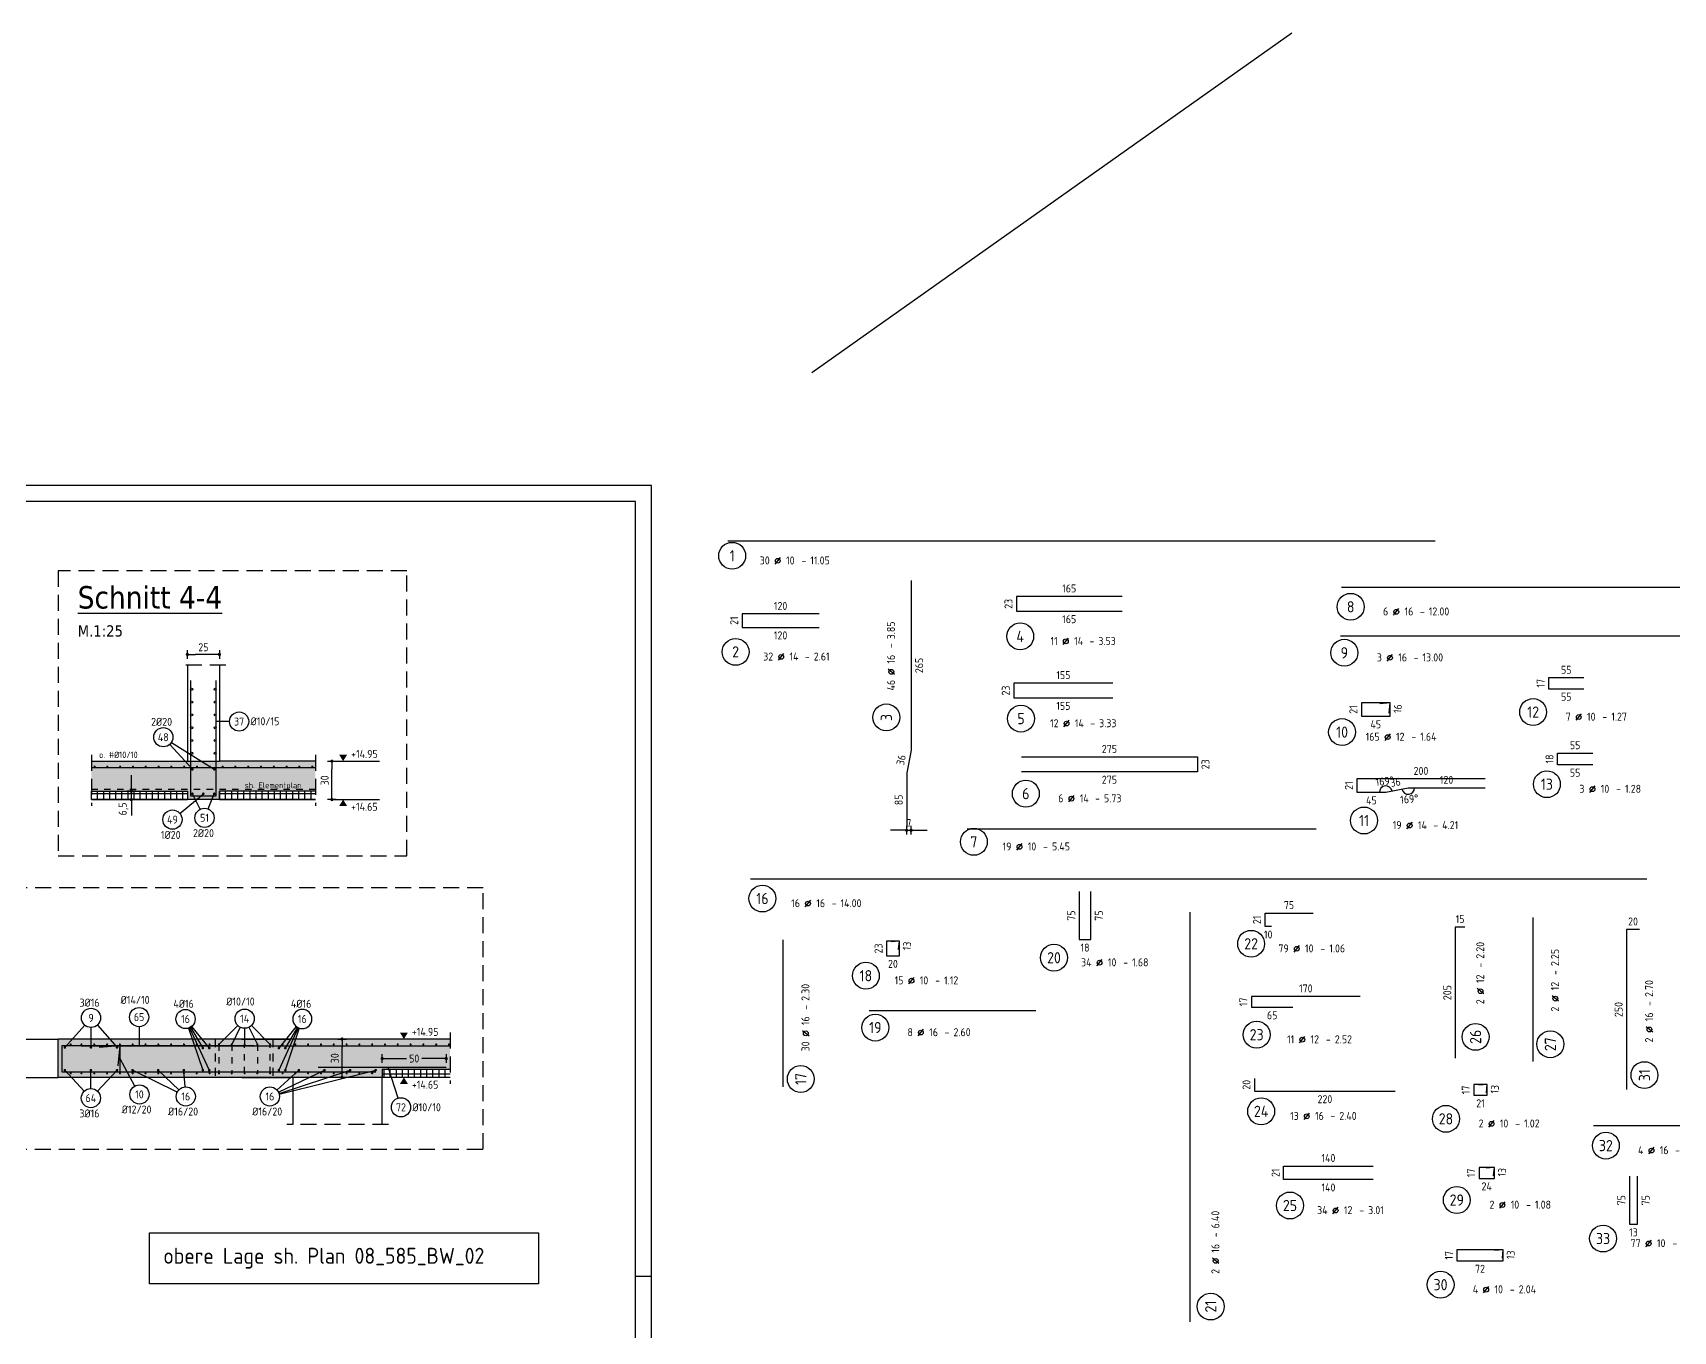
# Model space of a CAD drawing. Extents: x -177 to 93, y -12 to 49.
# Drawn here: x 49.78 to 75.41, y 28.84 to 49.12 of the extents above; entities that cross this region are included whole.
import ezdxf
from ezdxf.enums import TextEntityAlignment as Align

# ---------------------------------------------------------------- set-up
doc = ezdxf.new("R2010")
doc.units = 0
doc.header["$LTSCALE"] = 0.5
for name, pattern in [('AUSGEZOGEN', [1000.01, 1000, 0.01]), ('DASHED', [0.75, 0.5, -0.25]), ('HIDDEN', [0.375, 0.25, -0.125]), ('HIDDEN2', [0.187, 0.125, -0.062]), ('STRICHLINIE', [0.75, 0.5, -0.25])]:
    doc.linetypes.add(name, pattern=pattern)
for name, color, linetype in [('AFU', 7, 'Continuous'), ('BETON', 7, 'Continuous'), ('DETAIL', 7, 'Continuous'), ('grau_mittel', 7, 'Continuous'), ('Halbfertigteile', 7, 'Continuous'), ('HILFE', 7, 'Continuous'), ('koten', 7, 'Continuous'), ('MASSE', 7, 'Continuous'), ('OBJEKT', 7, 'Continuous'), ('RAHMEN', 7, 'Continuous'), ('RND', 7, 'Continuous'), ('TEXT', 7, 'Continuous'), ('VERDECKT', 7, 'Continuous')]:
    doc.layers.add(name, color=color, linetype=linetype)
doc.layers.add('NOPLOT', color=7, linetype='Continuous', plot=False)
doc.styles.add('helv', font='tahoma.ttf')
doc.styles.add('txt', font='isocp.shx')
doc.linetypes.add('AFU_50K', pattern='A,0.15,["/",Standard,S=0.2,R=0,X=-0.01,Y=-0.1],0.07,["/",Standard,S=0.2,R=0,X=-0.01,Y=-0.1],0.15', length=0.37)
doc.dimstyles.new('DOT_I', dxfattribs={"dimscale": 0.5, "dimtxt": 0.25, "dimasz": 0.25, "dimexe": 0.1, "dimexo": 0.3, "dimgap": 0.1, "dimtad": 1, "dimdec": 3, "dimzin": 3, "dimtxsty": 'txt', "dimblk": 'DOT', "dimblk1": 'DOT', "dimblk2": 'DOT', "dimsah": 1, "dimcen": 0.1, "dimse1": 1, "dimse2": 1, "dimazin": 0, "dimtfac": 1, "dimtdec": 4, "dimtix": 1, "dimtmove": 2, "dimatfit": 3, "dimfxl": 0, "dimtvp": 1, "dimtolj": 1, "dimtzin": 0, "dimarcsym": 0})

# ---------------------------------------------------------------- blocks, each defined once
blk = doc.blocks.new('DINA0')
at = {"layer": 'NOPLOT', "color": 191, "linetype": 'AUSGEZOGEN'}
blk.add_line((123.9, 87.637), (138.9, 98.246), dxfattribs=at)
at = {"layer": 'RAHMEN'}
for p, q in [((118.9, 84.1), (0, 84.1)), ((118.9, 0), (118.9, 84.1))]:
    blk.add_line(p, q, dxfattribs=at)
at = {"layer": 'RAHMEN', "color": 5}
for p, q in [((118.4, 83.6), (2, 83.6)), ((118.4, 0.5), (118.4, 83.6))]:
    blk.add_line(p, q, dxfattribs=at)
at = {"layer": 'RAHMEN', "color": 7}
blk.add_line((118.4, 59.4), (118.9, 59.4), dxfattribs=at)
blk = doc.blocks.new('RND_AUSZ')
at = {"layer": 'RND', "color": 7, "linetype": 'Continuous'}
blk.add_line((1.341, 0.262), (1.509, 0.466), dxfattribs=at)
at = {"layer": 'RND', "color": 1, "linetype": 'Continuous'}
blk.add_circle((0, 0.52), 0.42, dxfattribs=at)
at = {"layer": 'RND', "color": 7, "linetype": 'Continuous'}
blk.add_circle((1.425, 0.364), 0.075, dxfattribs=at)
at = {"layer": 'RND', "color": 7, "linetype": 'Continuous', "style": 'txt'}
blk.add_text('-', height=0.25, dxfattribs=at).set_placement((2.163, 0.25))
at = {"layer": 'RND', "color": 1, "linetype": 'Continuous', "style": 'txt'}
blk.add_attdef('POS', text='', height=0.35, dxfattribs=at).set_placement((0, 0.52), align=Align.MIDDLE)
at = {"layer": 'RND', "color": 7, "linetype": 'Continuous', "style": 'txt'}
for tag, p in [('WIEOFT', (-0.536, 0.25)), ('STK', (1.174, 0.25))]:
    blk.add_attdef(tag, text='', height=0.25, dxfattribs=at).set_placement(p, align=Align.RIGHT)
for tag, p in [('DS', (1.683, 0.25)), ('LANG', (2.441, 0.25)), ('TEXT', (3.669, 0.25))]:
    blk.add_attdef(tag, p, '', height=0.25, dxfattribs=at)
blk = doc.blocks.new('DOT')
at = {"layer": 'MASSE', "color": 7, "linetype": 'Continuous'}
for p, q in [((0, 0), (-1, 0)), ((0, 0.54), (0, -0.54))]:
    blk.add_line(p, q, dxfattribs=at)
at = {"layer": 'MASSE', "color": 7, "linetype": 'Continuous', "const_width": 0.2}
blk.add_lwpolyline([(-0.1, 0, 1), (0.1, 0, 1)], format="xyb", close=True, dxfattribs=at)
blk = doc.blocks.new('*D73')
at = {"layer": 'Defpoints', "color": 0, "linetype": 'AUSGEZOGEN', "transparency": 16777216}
for p in [(54.614, 33.406), (54.614, 33.406), (54.614, 32.806)]:
    blk.add_point(p, dxfattribs=at)
at = {"layer": 'MASSE', "color": 0, "linetype": 'AUSGEZOGEN', "lineweight": -2, "transparency": 16777216}
blk.add_line((54.614, 32.931), (54.614, 33.281), dxfattribs=at)
at = {"layer": 'MASSE', "color": 0, "linetype": 'AUSGEZOGEN', "lineweight": -2, "transparency": 16777216, "xscale": 0.125, "yscale": 0.125, "zscale": 0.125}
for p, rotation in [((54.614, 33.406), 90), ((54.614, 32.806), 270)]:
    blk.add_blockref('DOT', p, dxfattribs=dict(at, rotation=rotation))
at = {"layer": 'MASSE', "color": 0, "linetype": 'AUSGEZOGEN', "transparency": 16777216, "insert": (54.501, 33.106), "char_height": 0.125, "attachment_point": 5, "rotation": 90, "style": 'txt'}
blk.add_mtext('\\A1;30', dxfattribs=at)
blk = doc.blocks.new('RND_HIN')
at = {"layer": 'RND', "color": 7, "linetype": 'Continuous'}
blk.add_circle((0, 0), 0.3, dxfattribs=at)
at = {"layer": 'RND', "color": 7, "linetype": 'Continuous', "style": 'txt'}
blk.add_attdef('POSI', text='', height=0.25, dxfattribs=at).set_placement((0, 0), align=Align.MIDDLE)
blk = doc.blocks.new('*D76')
at = {"layer": 'Defpoints', "color": 0, "linetype": 'AUSGEZOGEN', "transparency": 16777216}
for p in [(52.199, 39.413), (52.199, 39.413), (52.699, 39.413)]:
    blk.add_point(p, dxfattribs=at)
at = {"layer": 'MASSE', "color": 0, "linetype": 'AUSGEZOGEN', "lineweight": -2, "transparency": 16777216}
blk.add_line((52.574, 39.413), (52.324, 39.413), dxfattribs=at)
at = {"layer": 'MASSE', "color": 0, "linetype": 'AUSGEZOGEN', "lineweight": -2, "transparency": 16777216, "xscale": 0.125, "yscale": 0.125, "zscale": 0.125, "rotation": 180}
blk.add_blockref('DOT', (52.199, 39.413), dxfattribs=at)
at = {"layer": 'MASSE', "color": 0, "linetype": 'AUSGEZOGEN', "lineweight": -2, "transparency": 16777216, "xscale": 0.125, "yscale": 0.125, "zscale": 0.125}
blk.add_blockref('DOT', (52.699, 39.413), dxfattribs=at)
at = {"layer": 'MASSE', "color": 0, "linetype": 'AUSGEZOGEN', "transparency": 16777216, "insert": (52.449, 39.526), "char_height": 0.125, "attachment_point": 5, "style": 'txt'}
blk.add_mtext('\\A1;25', dxfattribs=at)
blk = doc.blocks.new('*D77')
at = {"layer": 'Defpoints', "color": 0, "linetype": 'AUSGEZOGEN', "transparency": 16777216}
for p in [(54.455, 37.746), (54.455, 37.746), (54.455, 37.146)]:
    blk.add_point(p, dxfattribs=at)
at = {"layer": 'MASSE', "color": 0, "linetype": 'AUSGEZOGEN', "lineweight": -2, "transparency": 16777216}
blk.add_line((54.455, 37.271), (54.455, 37.621), dxfattribs=at)
at = {"layer": 'MASSE', "color": 0, "linetype": 'AUSGEZOGEN', "lineweight": -2, "transparency": 16777216, "xscale": 0.125, "yscale": 0.125, "zscale": 0.125}
for p, rotation in [((54.455, 37.746), 90), ((54.455, 37.146), 270)]:
    blk.add_blockref('DOT', p, dxfattribs=dict(at, rotation=rotation))
at = {"layer": 'MASSE', "color": 0, "linetype": 'AUSGEZOGEN', "transparency": 16777216, "insert": (54.343, 37.446), "char_height": 0.125, "attachment_point": 5, "rotation": 90, "style": 'txt'}
blk.add_mtext('\\A1;30', dxfattribs=at)
blk = doc.blocks.new('okrd_u')
at = {"layer": 'koten', "color": 7, "linetype": 'Continuous'}
blk.add_solid([(-0.125, -0.202), (0.125, -0.202), (0, 0)], dxfattribs=at)
at = {"layer": 'koten', "style": 'txt'}
blk.add_attdef('OKRD', (0.25, -0.35), '', height=0.25, dxfattribs=at)
blk = doc.blocks.new('okrd_o')
at = {"layer": 'koten', "color": 7, "linetype": 'Continuous'}
blk.add_solid([(-0.125, 0.202), (0.125, 0.202), (0, 0)], dxfattribs=at)
at = {"layer": 'koten', "style": 'txt'}
blk.add_attdef('OKRD', (0.25, 0.1), '', height=0.25, dxfattribs=at)
blk = doc.blocks.new('*D96')
at = {"layer": 'Defpoints', "color": 0, "linetype": 'AUSGEZOGEN', "transparency": 16777216}
for p in [(51.324, 37.276), (51.324, 37.276), (51.324, 37.146)]:
    blk.add_point(p, dxfattribs=at)
at = {"layer": 'MASSE', "color": 0, "linetype": 'AUSGEZOGEN', "lineweight": -2, "transparency": 16777216}
for p, q in [((51.324, 37.401), (51.324, 37.526)), ((51.324, 37.146), (51.324, 37.276)), ((51.324, 37.021), (51.324, 36.896))]:
    blk.add_line(p, q, dxfattribs=at)
at = {"layer": 'MASSE', "color": 0, "linetype": 'AUSGEZOGEN', "lineweight": -2, "transparency": 16777216, "xscale": 0.125, "yscale": 0.125, "zscale": 0.125}
for p, rotation in [((51.324, 37.276), 270), ((51.324, 37.146), 90)]:
    blk.add_blockref('DOT', p, dxfattribs=dict(at, rotation=rotation))
at = {"layer": 'MASSE', "color": 0, "linetype": 'AUSGEZOGEN', "transparency": 16777216, "insert": (51.202, 37), "char_height": 0.125, "attachment_point": 5, "rotation": 90, "style": 'txt'}
blk.add_mtext('\\A1;6,5', dxfattribs=at)
blk = doc.blocks.new('*D105')
at = {"layer": 'Defpoints', "color": 0, "linetype": 'AUSGEZOGEN', "transparency": 16777216}
for p in [(63.433, 36.666), (63.503, 36.666), (63.503, 36.666)]:
    blk.add_point(p, dxfattribs=at)
at = {"layer": 'RND', "color": 0, "linetype": 'AUSGEZOGEN', "lineweight": -2, "transparency": 16777216}
for p, q in [((63.308, 36.666), (63.183, 36.666)), ((63.433, 36.666), (63.503, 36.666)), ((63.628, 36.666), (63.753, 36.666))]:
    blk.add_line(p, q, dxfattribs=at)
at = {"layer": 'RND', "color": 0, "linetype": 'AUSGEZOGEN', "lineweight": -2, "transparency": 16777216, "xscale": 0.125, "yscale": 0.125, "zscale": 0.125}
blk.add_blockref('DOT', (63.433, 36.666), dxfattribs=at)
at = {"layer": 'RND', "color": 0, "linetype": 'AUSGEZOGEN', "lineweight": -2, "transparency": 16777216, "xscale": 0.125, "yscale": 0.125, "zscale": 0.125, "rotation": 180}
blk.add_blockref('DOT', (63.503, 36.666), dxfattribs=at)
at = {"layer": 'RND', "color": 0, "linetype": 'AUSGEZOGEN', "transparency": 16777216, "insert": (63.468, 36.778), "char_height": 0.125, "attachment_point": 5, "style": 'txt'}
blk.add_mtext('\\A1;7', dxfattribs=at)
blk = doc.blocks.new('*D109')
at = {"layer": 'Defpoints', "color": 0, "linetype": 'AUSGEZOGEN', "transparency": 16777216}
for p in [(70.691, 37.259), (70.916, 37.259), (70.955, 37.352), (71.091, 37.294)]:
    blk.add_point(p, dxfattribs=at)
at = {"layer": 'RND', "color": 0, "linetype": 'AUSGEZOGEN', "lineweight": -2, "transparency": 16777216}
blk.add_arc((70.916, 37.259), 0.1, 11.3099, 180, dxfattribs=at)
at = {"layer": 'RND', "color": 0, "linetype": 'AUSGEZOGEN', "transparency": 16777216, "insert": (70.899, 37.434), "char_height": 0.125, "attachment_point": 5, "rotation": 5.655, "style": 'txt'}
blk.add_mtext('\\A1;169°', dxfattribs=at)
blk = doc.blocks.new('*D110')
at = {"layer": 'Defpoints', "color": 0, "linetype": 'AUSGEZOGEN', "transparency": 16777216}
for p in [(71.091, 37.294), (71.228, 37.237), (71.266, 37.329), (71.866, 37.329)]:
    blk.add_point(p, dxfattribs=at)
at = {"layer": 'RND', "color": 0, "linetype": 'AUSGEZOGEN', "lineweight": -2, "transparency": 16777216}
blk.add_arc((71.266, 37.329), 0.1, 191.3099, 360, dxfattribs=at)
at = {"layer": 'RND', "color": 0, "linetype": 'AUSGEZOGEN', "transparency": 16777216, "insert": (71.284, 37.155), "char_height": 0.125, "attachment_point": 5, "rotation": 5.655, "style": 'txt'}
blk.add_mtext('\\A1;169°', dxfattribs=at)
blk = doc.blocks.new('*D171')
at = {"layer": 'Defpoints', "color": 0, "linetype": 'AUSGEZOGEN', "transparency": 16777216}
for p in [(55.242, 33.101), (55.242, 33.101), (56.242, 33.101)]:
    blk.add_point(p, dxfattribs=at)
at = {"layer": 'MASSE', "color": 0, "linetype": 'AUSGEZOGEN', "lineweight": -2, "transparency": 16777216}
for p, q in [((55.367, 33.101), (55.623, 33.101)), ((56.117, 33.101), (55.861, 33.101))]:
    blk.add_line(p, q, dxfattribs=at)
at = {"layer": 'MASSE', "color": 0, "linetype": 'AUSGEZOGEN', "lineweight": -2, "transparency": 16777216, "xscale": 0.125, "yscale": 0.125, "zscale": 0.125, "rotation": 180}
blk.add_blockref('DOT', (55.242, 33.101), dxfattribs=at)
at = {"layer": 'MASSE', "color": 0, "linetype": 'AUSGEZOGEN', "lineweight": -2, "transparency": 16777216, "xscale": 0.125, "yscale": 0.125, "zscale": 0.125}
blk.add_blockref('DOT', (56.242, 33.101), dxfattribs=at)
at = {"layer": 'MASSE', "color": 0, "linetype": 'AUSGEZOGEN', "transparency": 16777216, "insert": (55.742, 33.101), "char_height": 0.125, "attachment_point": 5, "style": 'txt'}
blk.add_mtext('\\A1;50', dxfattribs=at)

msp = doc.modelspace()

# ---------------------------------------------------------------- hatches: boundary and pattern name
at = {"layer": 'grau_mittel'}
msp.add_hatch(color=61, dxfattribs=at).paths.add_polyline_path([(52.6994, 37.7461), (52.1994, 37.7461), (50.6994, 37.7461), (50.6994, 37.2761), (52.1994, 37.2761), (52.1994, 37.1461), (52.6994, 37.1461), (52.6994, 37.2761), (54.1994, 37.2761), (54.1994, 37.7461)])
h = msp.add_hatch(color=61, dxfattribs=at)
h.paths.add_polyline_path([(45.432, 32.9356), (46.492, 32.9356), (46.492, 32.8056), (48.982, 32.8056), (48.982, 33.4056), (45.432, 33.4056)])
h.paths.add_polyline_path([(55.242, 32.8056), (55.242, 32.9356), (56.302, 32.9356), (56.302, 33.4056), (50.182, 33.4056), (50.182, 32.8056)])
at = {"layer": 'Halbfertigteile', "linetype": 'AUSGEZOGEN', "transparency": 33554687}
h = msp.add_hatch(dxfattribs=at)
h.set_pattern_fill('ANSI37', color=171, scale=0.03, angle=135, style=0)
h.set_pattern_definition([(180, (-0.44825, 0), (-7e-18, -0.09525), []), (270, (-0.44825, 0), (0.09525, -2e-17), [])])
h.paths.add_polyline_path([(54.1994, 37.2761), (52.6994, 37.2761), (52.6994, 37.1461), (54.1994, 37.1461)])
h.paths.add_polyline_path([(52.1994, 37.2761), (50.6994, 37.2761), (50.6994, 37.1461), (52.1994, 37.1461)])
h = msp.add_hatch(dxfattribs=at)
h.set_pattern_fill('ANSI37', color=171, scale=0.03, angle=135, style=0)
h.set_pattern_definition([(180, (9.36175, 0), (-7e-18, -0.09525), []), (270, (9.36175, 0), (0.09525, -2e-17), [])])
h.paths.add_polyline_path([(56.302, 32.9356), (55.242, 32.9356), (55.242, 32.8056), (56.302, 32.8056)])

# ---------------------------------------------------------------- linework, layer by layer
at = {"layer": 'AFU', "color": 8, "linetype": 'AFU_50K'}
msp.add_line((52.1994, 37.7461), (52.6994, 37.7461), dxfattribs=at)
at = {"layer": 'BETON', "color": 6, "linetype": 'AUSGEZOGEN'}
for p, q in [((52.1994, 39.2461), (52.1994, 37.7461)), ((52.6994, 39.2461), (52.6994, 37.7461)), ((50.6994, 37.7461), (52.1994, 37.7461)), ((54.1994, 37.7461), (52.6994, 37.7461)), ((50.6994, 37.2761), (52.1994, 37.2761)), ((52.1994, 37.2761), (52.1994, 37.1461)), ((54.1994, 37.2761), (52.6994, 37.2761)), ((52.6994, 37.2761), (52.6994, 37.1461)), ((54.1994, 37.1461), (50.6994, 37.1461)), ((50.182, 32.8056), (50.182, 33.4056)), ((56.302, 33.4056), (50.182, 33.4056)), ((56.302, 32.8056), (50.182, 32.8056)), ((55.242, 32.9356), (56.302, 32.9356)), ((55.242, 32.9356), (55.242, 32.8056))]:
    msp.add_line(p, q, dxfattribs=at)
msp.add_lwpolyline([(51.6069, 30.3799), (57.6803, 30.3799), (57.6803, 29.5807), (51.6069, 29.5807)], close=True, dxfattribs=at)
at = {"layer": 'DETAIL', "color": 102, "linetype": 'STRICHLINIE'}
for points in [[(50.1823, 40.7192), (50.1823, 36.2693), (55.6246, 36.2693), (55.6246, 40.7192)], [(44.939, 35.7674), (44.939, 31.6839), (56.8195, 31.6839), (56.8195, 35.7674)]]:
    msp.add_lwpolyline(points, close=True, dxfattribs=at)
at = {"layer": 'HILFE', "color": 102, "linetype": 'DASHED'}
for p, q in [((52.7994, 39.2461), (52.0994, 39.2461)), ((50.6994, 37.8461), (50.6994, 37.0461)), ((54.1994, 37.8461), (54.1994, 37.0461)), ((56.302, 33.5056), (56.302, 32.7056)), ((55.342, 32.0694), (53.752, 32.0694))]:
    msp.add_line(p, q, dxfattribs=at)
at = {"layer": 'HILFE', "color": 102, "linetype": 'AUSGEZOGEN'}
for p, q in [((54.4552, 37.7461), (55.1973, 37.7461)), ((54.4552, 37.1461), (55.1973, 37.1461)), ((53.0478, 33.4056), (53.79, 33.4056)), ((53.0478, 32.8056), (53.79, 32.8056))]:
    msp.add_line(p, q, dxfattribs=at)
at = {"layer": 'OBJEKT', "color": 7, "linetype": 'AUSGEZOGEN'}
for p, q in [((48.982, 33.4056), (50.182, 33.4056)), ((48.982, 32.8056), (50.182, 32.8056)), ((53.852, 32.0694), (53.852, 32.8056)), ((55.242, 32.0694), (55.242, 32.8056))]:
    msp.add_line(p, q, dxfattribs=at)
at = {"layer": 'RND', "color": 102, "linetype": 'AUSGEZOGEN'}
for p, q in [((52.8564, 38.3651), (52.6494, 38.3651)), ((51.9235, 38.0086), (52.2774, 37.619)), ((51.9496, 38.0398), (52.6184, 37.619)), ((52.0805, 36.9296), (52.4479, 37.2371)), ((52.3989, 36.9951), (52.2774, 37.2371)), ((52.5224, 37.0001), (52.6184, 37.2371)), ((50.5944, 33.6243), (50.2852, 33.2744)), ((50.6932, 33.5866), (50.6919, 33.2744)), ((50.7929, 33.624), (51.1003, 33.2744)), ((51.4442, 33.5986), (51.4442, 33.3056)), ((52.218, 33.5764), (52.44, 32.9195)), ((52.2331, 33.5825), (52.5407, 32.9195)), ((52.2467, 33.5896), (52.44, 33.2645)), ((52.2649, 33.6023), (52.5407, 33.2645)), ((52.9866, 33.6168), (52.6915, 33.3216)), ((53.0255, 33.5888), (52.8915, 33.3216)), ((53.0923, 33.5729), (53.0915, 33.3216)), ((53.1593, 33.5885), (53.2915, 33.3216)), ((53.1984, 33.6165), (53.4915, 33.3216)), ((53.8999, 33.6018), (53.6275, 33.2645)), ((53.9315, 33.5822), (53.6275, 32.9195)), ((53.9183, 33.5891), (53.7283, 33.2645)), ((53.9467, 33.5762), (53.7283, 32.9195)), ((51.3785, 32.6719), (51.142, 33.1056)), ((50.589, 32.5927), (50.2852, 32.9195)), ((50.6914, 32.6328), (50.6919, 32.9195)), ((50.7937, 32.5923), (51.1003, 32.9195)), ((52.0396, 32.5747), (51.3421, 32.9195)), ((52.0655, 32.6117), (51.7421, 32.9195)), ((52.1625, 32.6578), (52.1421, 32.9195)), ((53.5984, 32.6091), (53.9402, 32.9195)), ((53.6225, 32.5734), (54.3402, 32.9195)), ((53.6299, 32.555), (54.7402, 32.9195)), ((53.6329, 32.5445), (55.1402, 32.9195)), ((55.4893, 32.4827), (55.3363, 32.9676))]:
    msp.add_line(p, q, dxfattribs=at)
at = {"layer": 'RND', "color": 7, "linetype": 'HIDDEN2'}
msp.add_line((54.1994, 37.3054), (50.6994, 37.3054), dxfattribs=at)
at = {"layer": 'RND', "color": 1, "linetype": 'AUSGEZOGEN'}
for points in [[(60.6387, 41.187), (71.6887, 41.187)], [(63.5033, 40.5657), (63.5033, 37.9157), (63.4333, 37.5657), (63.4333, 36.7157)], [(66.7975, 40.3191), (65.1475, 40.3191), (65.1475, 40.0891), (66.7975, 40.0891)], [(82.2276, 40.4587), (70.2276, 40.4587)], [(62.0643, 40.0459), (60.8643, 40.0459), (60.8643, 39.8359), (62.0643, 39.8359)], [(70.2113, 39.7047), (83.2113, 39.7047)], [(52.2494, 39.0061), (52.2494, 37.2061), (52.6494, 37.2061), (52.6494, 39.0061)], [(66.6558, 38.9649), (65.1058, 38.9649), (65.1058, 38.7349), (66.6558, 38.7349)], [(74.0106, 39.0479), (73.4606, 39.0479), (73.4606, 38.8779), (74.0106, 38.8779)], [(70.9709, 38.4976), (70.9849, 38.657), (70.5349, 38.657), (70.5349, 38.447), (70.9849, 38.447), (70.9849, 38.657), (70.8255, 38.643)], [(65.225, 37.8114), (67.975, 37.8114), (67.975, 37.5814), (65.225, 37.5814)], [(74.1486, 37.6903), (73.5986, 37.6903), (73.5986, 37.8703), (74.1486, 37.8703)], [(50.6994, 37.6461), (54.1994, 37.6461)], [(72.4664, 37.4695), (70.4664, 37.4695), (70.4664, 37.2595), (70.9164, 37.2595), (71.2664, 37.3295), (72.4664, 37.3295)], [(64.3801, 36.6892), (69.8301, 36.6892)], [(60.9919, 35.907), (74.9919, 35.907)], [(66.1293, 35.7093), (66.1293, 34.9593), (66.3093, 34.9593), (66.3093, 35.7093)], [(67.8585, 35.3892), (67.8585, 28.9892)], [(69.1304, 35.163), (69.0304, 35.163), (69.0304, 35.373), (69.7804, 35.373)], [(72.1523, 35.1556), (72.0023, 35.1556), (72.0023, 33.1056)], [(73.218, 33.0528), (73.218, 35.3028)], [(74.8782, 35.117), (74.6782, 35.117), (74.6782, 32.617)], [(61.497, 34.9577), (61.497, 32.6577)], [(63.3076, 34.8056), (63.3189, 34.9351), (63.1189, 34.9351), (63.1189, 34.7051), (63.3189, 34.7051), (63.3189, 34.9351), (63.1894, 34.9238)], [(62.8484, 33.8511), (65.4484, 33.8511)], [(70.5173, 34.0717), (68.8173, 34.0717), (68.8173, 33.9017), (69.4673, 33.9017)], [(50.8233, 33.2777), (51.142, 33.3056), (51.142, 32.8856), (50.242, 32.8856), (50.242, 33.3056), (51.142, 33.3056), (51.1142, 32.9868)], [(55.142, 32.8856), (50.242, 32.8856), (50.242, 33.3056), (53.242, 33.3056)], [(56.302, 33.2956), (50.542, 33.2956)], [(54.242, 32.9676), (56.242, 32.9676)], [(68.8658, 32.7911), (68.8658, 32.5911), (71.0658, 32.5911)], [(72.4897, 32.567), (72.501, 32.6965), (72.291, 32.6965), (72.291, 32.5265), (72.501, 32.5265), (72.501, 32.6965), (72.3715, 32.6852)], [(74.1618, 32.0575), (77.0618, 32.0575)], [(70.7212, 31.2123), (69.3212, 31.2123), (69.3212, 31.4223), (70.7212, 31.4223)], [(72.6014, 31.2702), (72.6128, 31.3997), (72.3728, 31.3997), (72.3728, 31.2297), (72.6128, 31.2297), (72.6128, 31.3997), (72.4833, 31.3884)], [(74.7208, 31.2621), (74.7208, 30.5121), (74.8508, 30.5121), (74.8508, 31.2621)], [(72.7372, 29.9824), (72.7485, 30.1119), (72.0285, 30.1119), (72.0285, 29.9419), (72.7485, 29.9419), (72.7485, 30.1119), (72.619, 30.1006)]]:
    msp.add_lwpolyline(points, dxfattribs=at)
at = {"layer": 'RND', "color": 7, "linetype": 'AUSGEZOGEN'}
for points, const_width in [([(50.7407, 37.6621, 1), (50.7567, 37.6621, 1)], 0.016), ([(50.9407, 37.6621, 1), (50.9567, 37.6621, 1)], 0.016), ([(51.1407, 37.6621, 1), (51.1567, 37.6621, 1)], 0.016), ([(51.3407, 37.6621, 1), (51.3567, 37.6621, 1)], 0.016), ([(51.5407, 37.6621, 1), (51.5567, 37.6621, 1)], 0.016), ([(51.7407, 37.6621, 1), (51.7567, 37.6621, 1)], 0.016), ([(51.9407, 37.6621, 1), (51.9567, 37.6621, 1)], 0.016), ([(52.1407, 37.6621, 1), (52.1567, 37.6621, 1)], 0.016), ([(52.3407, 37.6621, 1), (52.3567, 37.6621, 1)], 0.016), ([(52.5407, 37.6621, 1), (52.5567, 37.6621, 1)], 0.016), ([(52.7407, 37.6621, 1), (52.7567, 37.6621, 1)], 0.016), ([(52.9407, 37.6621, 1), (52.9567, 37.6621, 1)], 0.016), ([(53.1407, 37.6621, 1), (53.1567, 37.6621, 1)], 0.016), ([(53.3407, 37.6621, 1), (53.3567, 37.6621, 1)], 0.016), ([(53.5407, 37.6621, 1), (53.5567, 37.6621, 1)], 0.016), ([(53.7407, 37.6621, 1), (53.7567, 37.6621, 1)], 0.016), ([(53.9407, 37.6621, 1), (53.9567, 37.6621, 1)], 0.016), ([(54.1407, 37.6621, 1), (54.1567, 37.6621, 1)], 0.016), ([(52.2674, 37.619, 1), (52.2874, 37.619, 1)], 0.02), ([(52.6084, 37.619, 1), (52.6284, 37.619, 1)], 0.02), ([(52.2674, 37.2371, 1), (52.2874, 37.2371, 1)], 0.02), ([(52.4379, 37.2371, 1), (52.4579, 37.2371, 1)], 0.02), ([(52.6084, 37.2371, 1), (52.6284, 37.2371, 1)], 0.02), ([(50.3679, 33.3216, 1), (50.3839, 33.3216, 1)], 0.016), ([(50.5365, 33.3216, 1), (50.5525, 33.3216, 1)], 0.016), ([(50.7365, 33.3216, 1), (50.7525, 33.3216, 1)], 0.016), ([(50.9365, 33.3216, 1), (50.9525, 33.3216, 1)], 0.016), ([(51.1365, 33.3216, 1), (51.1525, 33.3216, 1)], 0.016), ([(51.3365, 33.3216, 1), (51.3525, 33.3216, 1)], 0.016), ([(51.5365, 33.3216, 1), (51.5525, 33.3216, 1)], 0.016), ([(51.7365, 33.3216, 1), (51.7525, 33.3216, 1)], 0.016), ([(51.9365, 33.3216, 1), (51.9525, 33.3216, 1)], 0.016), ([(52.1365, 33.3216, 1), (52.1525, 33.3216, 1)], 0.016), ([(52.3365, 33.3216, 1), (52.3525, 33.3216, 1)], 0.016), ([(52.5365, 33.3216, 1), (52.5525, 33.3216, 1)], 0.016), ([(52.6835, 33.3216, 1), (52.6995, 33.3216, 1)], 0.016), ([(52.8835, 33.3216, 1), (52.8995, 33.3216, 1)], 0.016), ([(53.0835, 33.3216, 1), (53.0995, 33.3216, 1)], 0.016), ([(53.2835, 33.3216, 1), (53.2995, 33.3216, 1)], 0.016), ([(53.4835, 33.3216, 1), (53.4995, 33.3216, 1)], 0.016), ([(53.6768, 33.3216, -1), (53.6928, 33.3216, -1)], 0.016), ([(53.8768, 33.3216, -1), (53.8928, 33.3216, -1)], 0.016), ([(54.0768, 33.3216, -1), (54.0928, 33.3216, -1)], 0.016), ([(54.2768, 33.3216, -1), (54.2928, 33.3216, -1)], 0.016), ([(54.4768, 33.3216, -1), (54.4928, 33.3216, -1)], 0.016), ([(54.6768, 33.3216, -1), (54.6928, 33.3216, -1)], 0.016), ([(54.8768, 33.3216, -1), (54.8928, 33.3216, -1)], 0.016), ([(55.0768, 33.3216, -1), (55.0928, 33.3216, -1)], 0.016), ([(55.2768, 33.3216, -1), (55.2928, 33.3216, -1)], 0.016), ([(55.4768, 33.3216, -1), (55.4928, 33.3216, -1)], 0.016), ([(55.6768, 33.3216, -1), (55.6928, 33.3216, -1)], 0.016), ([(55.8768, 33.3216, -1), (55.8928, 33.3216, -1)], 0.016), ([(56.0768, 33.3216, -1), (56.0928, 33.3216, -1)], 0.016), ([(56.2768, 33.3216, -1), (56.2928, 33.3216, -1)], 0.016), ([(50.2752, 33.2744, 1), (50.2952, 33.2744, 1)], 0.02), ([(50.6819, 33.2744, 1), (50.7019, 33.2744, 1)], 0.02), ([(51.0903, 33.2744, 1), (51.1103, 33.2744, 1)], 0.02), ([(52.43, 33.2645, 1), (52.45, 33.2645, 1)], 0.02), ([(52.5307, 33.2645, 1), (52.5507, 33.2645, 1)], 0.02), ([(53.6175, 33.2645, 1), (53.6375, 33.2645, 1)], 0.02), ([(53.7183, 33.2645, 1), (53.7383, 33.2645, 1)], 0.02), ([(50.2752, 32.9195, 1), (50.2952, 32.9195, 1)], 0.02), ([(50.3679, 32.8696, 1), (50.3839, 32.8696, 1)], 0.016), ([(50.5365, 32.8696, -1), (50.5525, 32.8696, -1)], 0.016), ([(50.6819, 32.9195, 1), (50.7019, 32.9195, 1)], 0.02), ([(50.7365, 32.8696, -1), (50.7525, 32.8696, -1)], 0.016), ([(50.9365, 32.8696, -1), (50.9525, 32.8696, -1)], 0.016), ([(51.0903, 32.9195, 1), (51.1103, 32.9195, 1)], 0.02), ([(51.1365, 32.8696, -1), (51.1525, 32.8696, -1)], 0.016), ([(51.3321, 32.9195, 1), (51.3521, 32.9195, 1)], 0.02), ([(51.3365, 32.8696, -1), (51.3525, 32.8696, -1)], 0.016), ([(51.5365, 32.8696, -1), (51.5525, 32.8696, -1)], 0.016), ([(51.7321, 32.9195, 1), (51.7521, 32.9195, 1)], 0.02), ([(51.7365, 32.8696, -1), (51.7525, 32.8696, -1)], 0.016), ([(51.9365, 32.8696, -1), (51.9525, 32.8696, -1)], 0.016), ([(52.1321, 32.9195, 1), (52.1521, 32.9195, 1)], 0.02), ([(52.1365, 32.8696, -1), (52.1525, 32.8696, -1)], 0.016), ([(52.3365, 32.8696, -1), (52.3525, 32.8696, -1)], 0.016), ([(52.43, 32.9195, 1), (52.45, 32.9195, 1)], 0.02), ([(52.5307, 32.9195, 1), (52.5507, 32.9195, 1)], 0.02), ([(52.5365, 32.8696, -1), (52.5525, 32.8696, -1)], 0.016), ([(52.6835, 32.8696, -1), (52.6995, 32.8696, -1)], 0.016), ([(52.8835, 32.8696, -1), (52.8995, 32.8696, -1)], 0.016), ([(53.0835, 32.8696, -1), (53.0995, 32.8696, -1)], 0.016), ([(53.2835, 32.8696, -1), (53.2995, 32.8696, -1)], 0.016), ([(53.4835, 32.8696, -1), (53.4995, 32.8696, -1)], 0.016), ([(53.6175, 32.9195, 1), (53.6375, 32.9195, 1)], 0.02), ([(53.6768, 32.8696, -1), (53.6928, 32.8696, -1)], 0.016), ([(53.7183, 32.9195, 1), (53.7383, 32.9195, 1)], 0.02), ([(53.8768, 32.8696, -1), (53.8928, 32.8696, -1)], 0.016), ([(53.9302, 32.9195, 1), (53.9502, 32.9195, 1)], 0.02), ([(54.0768, 32.8696, -1), (54.0928, 32.8696, -1)], 0.016), ([(54.2768, 32.8696, -1), (54.2928, 32.8696, -1)], 0.016), ([(54.3302, 32.9195, 1), (54.3502, 32.9195, 1)], 0.02), ([(54.4768, 32.8696, -1), (54.4928, 32.8696, -1)], 0.016), ([(54.6768, 32.8696, -1), (54.6928, 32.8696, -1)], 0.016), ([(54.7302, 32.9195, 1), (54.7502, 32.9195, 1)], 0.02), ([(54.8768, 32.8696, -1), (54.8928, 32.8696, -1)], 0.016), ([(55.0768, 32.8696, -1), (55.0928, 32.8696, -1)], 0.016), ([(55.1302, 32.9195, 1), (55.1502, 32.9195, 1)], 0.02)]:
    msp.add_lwpolyline(points, format="xyb", close=True, dxfattribs=dict(at, const_width=const_width))
at = {"layer": 'RND', "color": 1, "linetype": 'HIDDEN2'}
for points in [[(52.6915, 33.3216), (52.6915, 32.8696)], [(52.8915, 33.3216), (52.8915, 32.8696)], [(53.0915, 32.8696), (53.0915, 33.3216)], [(53.2915, 33.3216), (53.2915, 32.8696)], [(53.4915, 32.8696), (53.4915, 33.3216)]]:
    msp.add_lwpolyline(points, dxfattribs=at)
at = {"layer": 'RND', "color": 7, "linetype": 'AUSGEZOGEN'}
for centre in [(52.2654, 38.8689), (52.6334, 38.8689), (52.2654, 38.6689), (52.2654, 38.4689), (52.6334, 38.6689), (52.6334, 38.4689), (52.2654, 38.2689), (52.6334, 38.2689), (52.2654, 38.0689), (52.6334, 38.0689), (52.2654, 37.8689), (52.6334, 37.8689)]:
    msp.add_circle(centre, 0.016, dxfattribs=at)
at = {"layer": 'VERDECKT', "color": 7, "linetype": 'HIDDEN'}
for p, q in [((52.632, 33.4056), (52.632, 32.8056)), ((53.532, 33.4056), (53.532, 32.8056))]:
    msp.add_line(p, q, dxfattribs=at)

# ---------------------------------------------------------------- block references
at = {"xscale": 0.5, "yscale": 0.5, "zscale": 0.5}
msp.add_blockref('DINA0', (0, 0), dxfattribs=at)
at = {"layer": 'koten', "color": 7, "linetype": 'AUSGEZOGEN', "xscale": 0.5, "yscale": 0.5, "zscale": 0.5}
for name, p, values in [('okrd_o', (54.6314, 37.7461), {'OKRD': '+14.95'}), ('okrd_u', (54.6314, 37.1461), {'OKRD': '+14.65'}), ('okrd_o', (55.5806, 33.4056), {'OKRD': '+14.95'}), ('okrd_u', (55.5806, 32.8056), {'OKRD': '+14.65'})]:
    msp.add_blockref(name, p, dxfattribs=at).add_auto_attribs(values)
at = {"layer": 'RND', "color": 1, "linetype": 'AUSGEZOGEN', "xscale": 0.5, "yscale": 0.5, "zscale": 0.5}
for p, values in [((60.7078, 40.6941), {'POS': '1', 'STK': '30', 'DS': '10', 'LANG': '11.05'}), ((70.368, 39.8973), {'POS': '8', 'STK': '6', 'DS': '16', 'LANG': '12.00'}), ((65.2064, 39.4355), {'POS': '4', 'STK': '11', 'DS': '14', 'LANG': '3.53'}), ((60.7613, 39.193), {'POS': '2', 'STK': '32', 'DS': '14', 'LANG': '2.61'}), ((73.2181, 38.253), {'POS': '12', 'STK': '7', 'DS': '10', 'LANG': '1.27'}), ((65.2187, 38.151), {'POS': '5', 'STK': '12', 'DS': '14', 'LANG': '3.33'}), ((65.2946, 36.9785), {'POS': '6', 'STK': '6', 'DS': '14', 'LANG': '5.73'}), ((73.4327, 37.1265), {'POS': '13', 'STK': '3', 'DS': '10', 'LANG': '1.28'}), ((70.5769, 36.5592), {'POS': '11', 'STK': '19', 'DS': '14', 'LANG': '4.21'}), ((68.8135, 34.6336), {'POS': '22', 'STK': '79', 'DS': '10', 'LANG': '1.06'}), ((62.9435, 33.3244), {'POS': '19', 'STK': '8', 'DS': '16', 'LANG': '2.60'}), ((68.9, 33.2137), {'POS': '23', 'STK': '11', 'DS': '12', 'LANG': '2.52'}), ((68.9702, 32.017), {'POS': '24', 'STK': '13', 'DS': '16', 'LANG': '2.40'}), ((74.354, 31.4813), {'POS': '32', 'STK': '4', 'DS': '16', 'LANG': '2.90'}), ((69.4208, 30.5455), {'POS': '25', 'STK': '34', 'DS': '12', 'LANG': '3.01'}), ((74.3103, 30.0293), {'POS': '33', 'STK': '77', 'DS': '10', 'LANG': '1.63'})]:
    msp.add_blockref('RND_AUSZ', p, dxfattribs=at).add_auto_attribs(values)
at = {"layer": 'RND', "color": 191, "linetype": 'AUSGEZOGEN', "xscale": 0.5, "yscale": 0.5, "zscale": 0.5, "rotation": 90}
msp.add_blockref('RND_AUSZ', (63.3754, 38.4292), dxfattribs=at).add_auto_attribs({'POS': '3', 'STK': '46', 'DS': '16', 'LANG': '3.85'})
at = {"layer": 'RND', "color": 7, "linetype": 'AUSGEZOGEN', "xscale": 0.5, "yscale": 0.5, "zscale": 0.5}
for name, p, values in [('RND_AUSZ', (70.2693, 39.1791), {'POS': '9', 'STK': '3', 'DS': '16', 'LANG': '13.00'}), ('RND_HIN', (53.0064, 38.3651), {'POSI': '37'}), ('RND_HIN', (51.8226, 38.1196), {'POSI': '48'}), ('RND_AUSZ', (70.234, 37.9403), {'POS': '10', 'STK': '165', 'DS': '12', 'LANG': '1.64'}), ('RND_HIN', (51.9655, 36.8333), {'POSI': '49'}), ('RND_HIN', (52.4661, 36.861), {'POSI': '51'}), ('RND_AUSZ', (64.4826, 36.226), {'POS': '7', 'STK': '19', 'DS': '10', 'LANG': '5.45'}), ('RND_AUSZ', (61.1798, 35.34), {'POS': '16', 'STK': '16', 'DS': '16', 'LANG': '14.00'}), ('RND_AUSZ', (65.7342, 34.416), {'POS': '20', 'STK': '34', 'DS': '10', 'LANG': '1.68'}), ('RND_AUSZ', (62.7961, 34.1348), {'POS': '18', 'STK': '15', 'DS': '10', 'LANG': '1.12'}), ('RND_HIN', (50.6938, 33.7366), {'POSI': '9'}), ('RND_HIN', (51.4442, 33.7486), {'POSI': '65'}), ('RND_HIN', (52.17, 33.7185), {'POSI': '16'}), ('RND_HIN', (53.0927, 33.7229), {'POSI': '14'}), ('RND_HIN', (50.6911, 32.4828), {'POSI': '64'}), ('RND_HIN', (51.4503, 32.5402), {'POSI': '10'}), ('RND_HIN', (52.1741, 32.5083), {'POSI': '16'}), ('RND_HIN', (53.4874, 32.5083), {'POSI': '16'}), ('RND_HIN', (55.5345, 32.3397), {'POSI': '72'}), ('RND_AUSZ', (71.8564, 31.8992), {'POS': '28', 'STK': '2', 'DS': '10', 'LANG': '1.02'}), ('RND_AUSZ', (72.0262, 30.631), {'POS': '29', 'STK': '2', 'DS': '10', 'LANG': '1.08'}), ('RND_AUSZ', (71.7725, 29.3088), {'POS': '30', 'STK': '4', 'DS': '10', 'LANG': '2.04'})]:
    msp.add_blockref(name, p, dxfattribs=at).add_auto_attribs(values)
at = {"layer": 'RND', "color": 1, "linetype": 'AUSGEZOGEN', "xscale": 0.5, "yscale": 0.5, "zscale": 0.5, "rotation": 90}
for p, values in [((72.579, 33.4394), {'POS': '26', 'STK': '2', 'DS': '12', 'LANG': '2.20'}), ((73.7472, 33.3245), {'POS': '27', 'STK': '2', 'DS': '12', 'LANG': '2.25'}), ((62.0398, 32.7814), {'POS': '17', 'STK': '30', 'DS': '16', 'LANG': '2.30'}), ((75.2168, 32.8416), {'POS': '31', 'STK': '2', 'DS': '16', 'LANG': '2.70'}), ((68.4422, 29.2273), {'POS': '21', 'STK': '2', 'DS': '16', 'LANG': '6.40'})]:
    msp.add_blockref('RND_AUSZ', p, dxfattribs=at).add_auto_attribs(values)
at = {"layer": 'RND', "color": 7, "linetype": 'AUSGEZOGEN'}
ref = msp.add_blockref('RND_HIN', (53.9941, 33.7185), dxfattribs=dict(at, xscale=-0.5, yscale=0.5, zscale=0.5))
ref.add_attrib('POSI', '16', dxfattribs={"color": 7, "linetype": 'Continuous', "height": 0.125, "style": 'txt'}).set_placement((53.9941, 33.7185), align=Align.MIDDLE)

# ---------------------------------------------------------------- texts
at = {"layer": 'NOPLOT', "color": 7, "linetype": 'AUSGEZOGEN', "style": 'txt'}
for s, rotation, p in [('17', 90, (72.166, 32.6115)), ('13', 84.99986, (72.6199, 32.6209)), ('17', 90, (72.2478, 31.3147)), ('13', 84.99986, (72.7316, 31.3241)), ('17', 90, (71.9035, 30.0269)), ('13', 84.99986, (72.8673, 30.0362))]:
    msp.add_text(s, height=0.125, rotation=rotation, dxfattribs=at).set_placement(p, align=Align.MIDDLE)
for s, p in [('21', (72.396, 32.4015)), ('24', (72.4928, 31.1047)), ('72', (72.3885, 29.8169))]:
    msp.add_text(s, height=0.125, dxfattribs=at).set_placement(p, align=Align.MIDDLE)
at = {"layer": 'OBJEKT', "color": 7, "linetype": 'AUSGEZOGEN', "style": 'txt'}
for p in [(65.9725, 40.4441), (65.9725, 39.9641)]:
    msp.add_text('165', height=0.125, dxfattribs=at).set_placement(p, align=Align.MIDDLE)
msp.add_text('23', height=0.125, rotation=90, dxfattribs=at).set_placement((65.0225, 40.2041), align=Align.MIDDLE)
at = {"layer": 'RND', "color": 7, "linetype": 'AUSGEZOGEN', "style": 'txt'}
for s, p in [('120', (61.4643, 40.1709)), ('120', (61.4643, 39.7109)), ('55', (73.7356, 39.1729)), ('155', (65.8808, 39.0899)), ('55', (73.7356, 38.7529)), ('155', (65.8808, 38.6099)), ('45', (70.7599, 38.322)), ('275', (66.6, 37.9364)), ('55', (73.8736, 37.9953)), ('275', (66.6, 37.4564)), ('200', (71.4664, 37.5945)), ('120', (71.8664, 37.4545)), ('55', (73.8736, 37.5653)), ('45', (70.6914, 37.1345)), ('75', (69.4054, 35.498)), ('15', (72.0773, 35.2806)), ('20', (74.7782, 35.242)), ('18', (66.2193, 34.8343)), ('10', (69.0804, 35.038)), ('20', (63.2189, 34.5801)), ('170', (69.6673, 34.1967)), ('65', (69.1423, 33.7767)), ('220', (69.9658, 32.4661)), ('140', (70.0212, 31.5473)), ('140', (70.0212, 31.0873)), ('13', (74.7858, 30.3871))]:
    msp.add_text(s, height=0.125, dxfattribs=at).set_placement(p, align=Align.MIDDLE)
for s, rotation, p in [('21', 90, (60.7393, 39.9409)), ('265', 90, (63.6283, 39.2407)), ('17', 90, (73.3356, 38.9629)), ('23', 90, (64.9808, 38.8499)), ('21', 90, (70.4099, 38.552)), ('16', 84.99986, (71.1024, 38.5664)), ('36', 78.69007, (63.3457, 37.7652)), ('23', 90, (68.1, 37.6964)), ('18', 90, (73.4736, 37.7803)), ('21', 90, (70.3414, 37.3645)), ('36', 11.30993, (71.0669, 37.4171)), ('85', 90, (63.3083, 37.1407)), ('75', 90, (66.0043, 35.3343)), ('75', 90, (66.4343, 35.3343)), ('21', 90, (68.9054, 35.268)), ('23', 90, (62.9939, 34.8201)), ('13', 84.99986, (63.4378, 34.8595)), ('205', 90, (71.8773, 34.1306)), ('17', 90, (68.6923, 33.9867)), ('250', 90, (74.5532, 33.867)), ('20', 90, (68.7408, 32.6911)), ('21', 90, (69.1962, 31.3173)), ('75', 90, (74.5958, 30.8871)), ('75', 90, (74.9758, 30.8871))]:
    msp.add_text(s, height=0.125, rotation=rotation, dxfattribs=at).set_placement(p, align=Align.MIDDLE)
at = {"layer": 'TEXT', "color": 5, "linetype": 'AUSGEZOGEN', "style": 'helv'}
msp.add_text('%%USchnitt 4-4', height=0.35, dxfattribs=at).set_placement((50.4853, 40.1304))
at = {"layer": 'TEXT', "color": 1, "linetype": 'AUSGEZOGEN', "style": 'helv'}
msp.add_text('M.1:25', height=0.175, dxfattribs=at).set_placement((50.4853, 39.6929))
at = {"layer": 'TEXT', "color": 7, "linetype": 'AUSGEZOGEN', "style": 'txt'}
for s, height, p in [('2%%C20', 0.125, (51.6324, 38.298)), ('%%C10/15', 0.125, (53.1864, 38.3063)), ('o. #%%c10/10', 0.1, (50.819, 37.7949)), ('1%%C20', 0.125, (51.7853, 36.5314)), ('2%%C20', 0.125, (52.286, 36.5592)), ('%%C14/10', 0.125, (51.1563, 33.9541)), ('3%%C16', 0.125, (50.5139, 33.9116)), ('4%%C16', 0.125, (51.9797, 33.894)), ('%%C10/10', 0.125, (52.8048, 33.9284)), ('4%%C16', 0.125, (53.8157, 33.894)), ('3%%C16', 0.125, (50.512, 32.1809)), ('%%C12/20', 0.125, (51.1733, 32.2425)), ('%%C16/20', 0.125, (51.8971, 32.2107)), ('%%C16/20', 0.125, (53.2104, 32.2107)), ('%%C10/10', 0.125, (55.7139, 32.277))]:
    msp.add_text(s, height=height, dxfattribs=at).set_placement(p)
at = {"layer": 'TEXT', "color": 102, "linetype": 'AUSGEZOGEN', "style": 'txt'}
msp.add_text('sh. Elementplan', height=0.09, dxfattribs=at).set_placement((53.0943, 37.3239))
at = {"layer": 'TEXT', "color": 6, "style": 'txt'}
msp.add_text('obere Lage sh. Plan 08_585_BW_02', height=0.25, dxfattribs=at).set_placement((51.8234, 29.895))

# ---------------------------------------------------------------- dimensions: what is measured, and where the dimension line sits
at = {"layer": 'MASSE', "color": 7, "linetype": 'AUSGEZOGEN'}
dim = msp.add_linear_dim(base=(52.1994, 39.4132), p1=(52.6994, 39.4132), p2=(52.1994, 39.4132), dimstyle='DOT_I', override={"dimdec": 0, "dimlfac": 50}, dxfattribs=at)
dim.commit()
dim.dimension.update_dxf_attribs({"geometry": '*D76', "text_midpoint": (52.4494, 39.5257)})
for base, p1, p2, picture, middle in [((54.4552, 37.7461), (54.4552, 37.1461), (54.4552, 37.7461), '*D77', (54.3427, 37.4461)), ((54.6137, 33.4056), (54.6137, 32.8056), (54.6137, 33.4056), '*D73', (54.5012, 33.1056))]:
    dim = msp.add_linear_dim(base=base, p1=p1, p2=p2, angle=90, dimstyle='DOT_I', override={"dimdec": 0, "dimlfac": 50}, dxfattribs=at)
    dim.commit()
    dim.dimension.update_dxf_attribs({"geometry": picture, "text_midpoint": middle})
dim = msp.add_linear_dim(base=(51.3243, 37.2761), p1=(51.3243, 37.1461), p2=(51.3243, 37.2761), angle=90, dimstyle='DOT_I', override={"dimdec": 1, "dimlfac": 50}, dxfattribs=at)
dim.commit()
dim.dimension.update_dxf_attribs({"geometry": '*D96', "text_midpoint": (51.2025, 36.9997), "dimtype": 160})
dim = msp.add_linear_dim(base=(55.242, 33.1011), p1=(56.242, 33.1011), p2=(55.242, 33.1011), dimstyle='DOT_I', override={"dimdec": 0, "dimlfac": 50}, dxfattribs=at)
dim.commit()
dim.dimension.update_dxf_attribs({"geometry": '*D171', "text_midpoint": (55.742, 33.1011), "dimtype": 160})
at = {"layer": 'RND', "color": 7, "linetype": 'AUSGEZOGEN'}
for base, center, p1, p2, picture, middle in [((70.9546, 37.3519), (70.9164, 37.2595), (71.0914, 37.2945), (70.6914, 37.2595), '*D109', (70.8991, 37.4336)), ((71.2282, 37.2371), (71.2664, 37.3295), (71.8664, 37.3295), (71.0914, 37.2945), '*D110', (71.2836, 37.1553))]:
    dim = msp.add_angular_dim_3p(base=base, center=center, p1=p1, p2=p2, dimstyle='DOT_I', override={"dimdec": 2, "dimadec": 0}, dxfattribs=at)
    dim.commit()
    dim.dimension.update_dxf_attribs({"geometry": picture, "text_midpoint": middle, "dimtype": 165})
dim = msp.add_linear_dim(base=(63.5033, 36.6657), p1=(63.4333, 36.6657), p2=(63.5033, 36.6657), dimstyle='DOT_I', override={"dimdec": 0, "dimlfac": 100}, dxfattribs=at)
dim.commit()
dim.dimension.update_dxf_attribs({"geometry": '*D105', "text_midpoint": (63.4683, 36.7782)})

doc.saveas('drawing.dxf')
